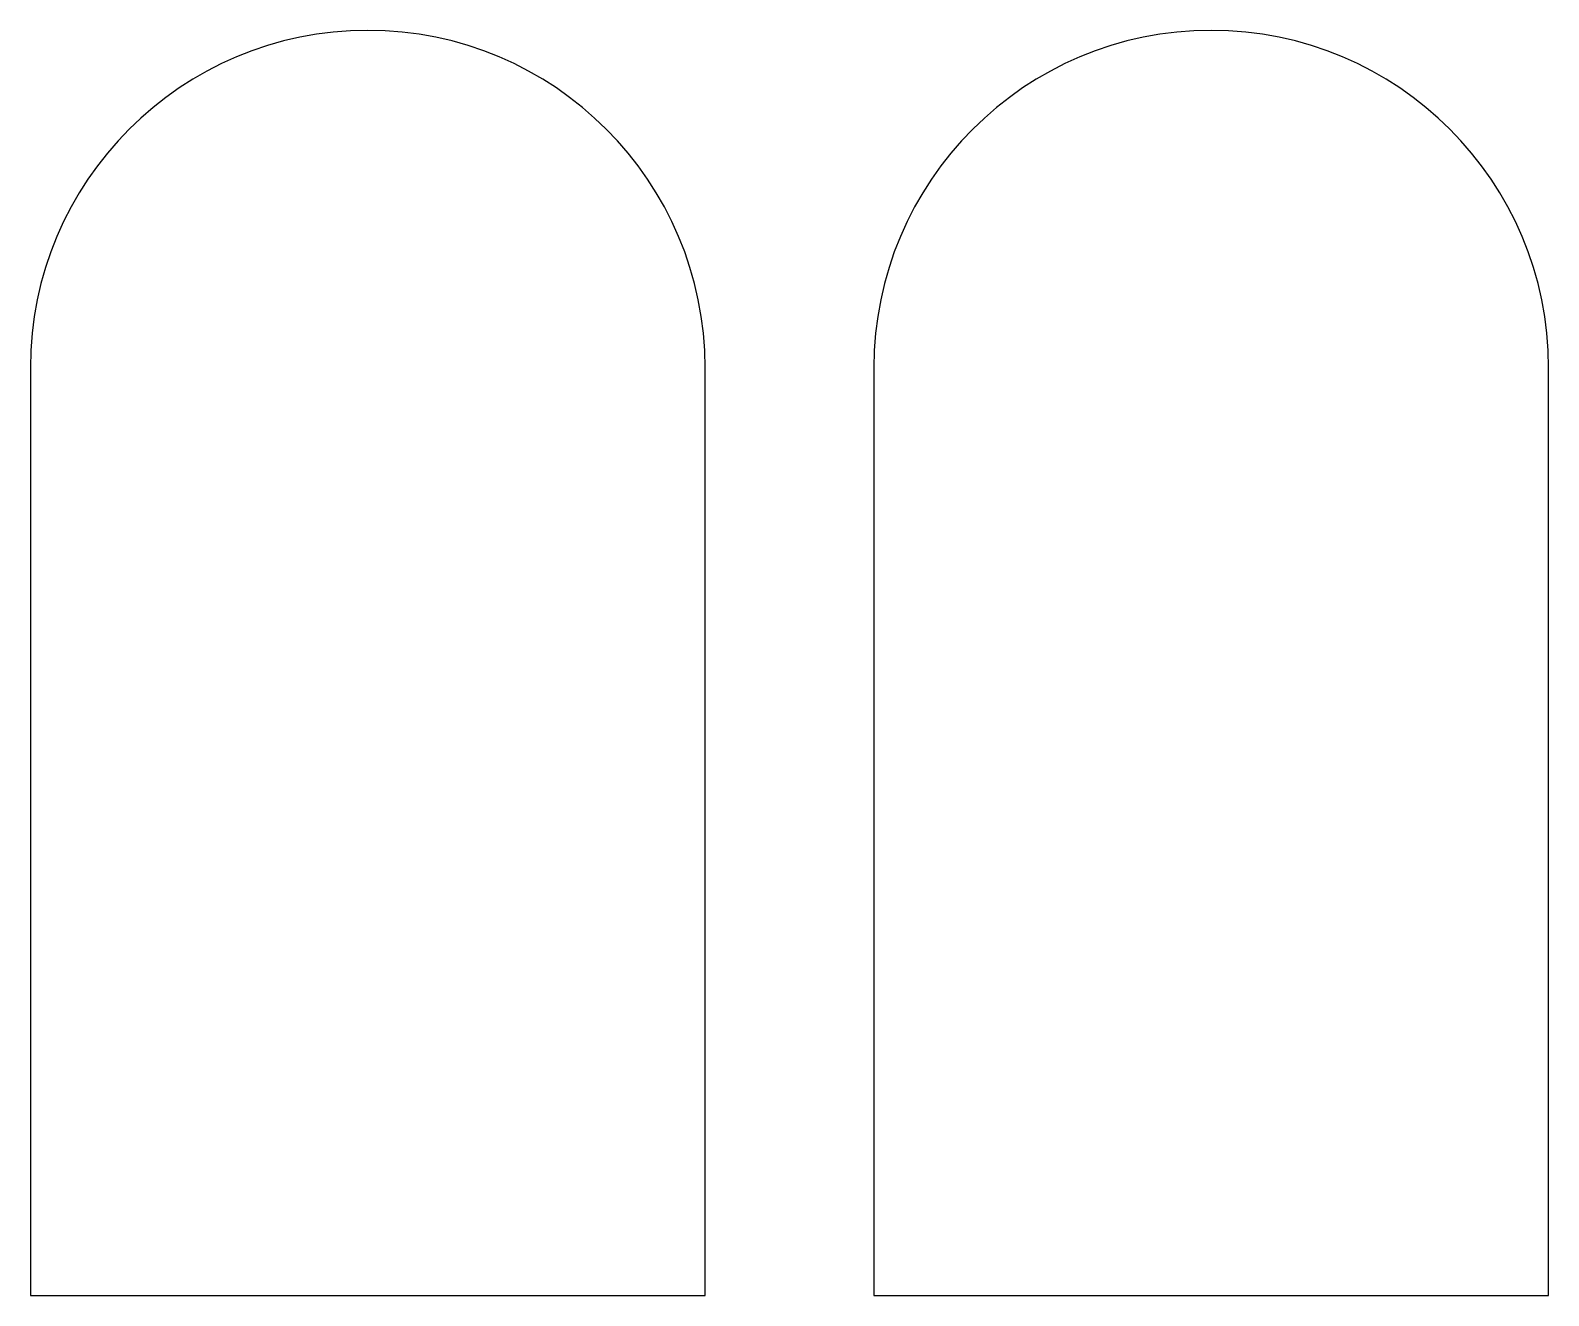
# Model space of a CAD drawing. Header units: metres. Extents: x -90 to 90, y 120 to 270.
import ezdxf

# ---------------------------------------------------------------- set-up
doc = ezdxf.new("R2010")
doc.units = ezdxf.units.M

msp = doc.modelspace()

# ---------------------------------------------------------------- linework, layer by layer
at = {"layer": 'PARAMETRIX'}
for p, q in [((-90, 230), (-90, 120)), ((-10, 120), (-10, 230)), ((10, 230), (10, 120)), ((90, 120), (90, 230)), ((-90, 120), (-10, 120)), ((10, 120), (90, 120))]:
    msp.add_line(p, q, dxfattribs=at)
for centre in [(-50, 230), (50, 230)]:
    msp.add_arc(centre, 40, 0, 180, dxfattribs=at)

doc.saveas('drawing.dxf')
